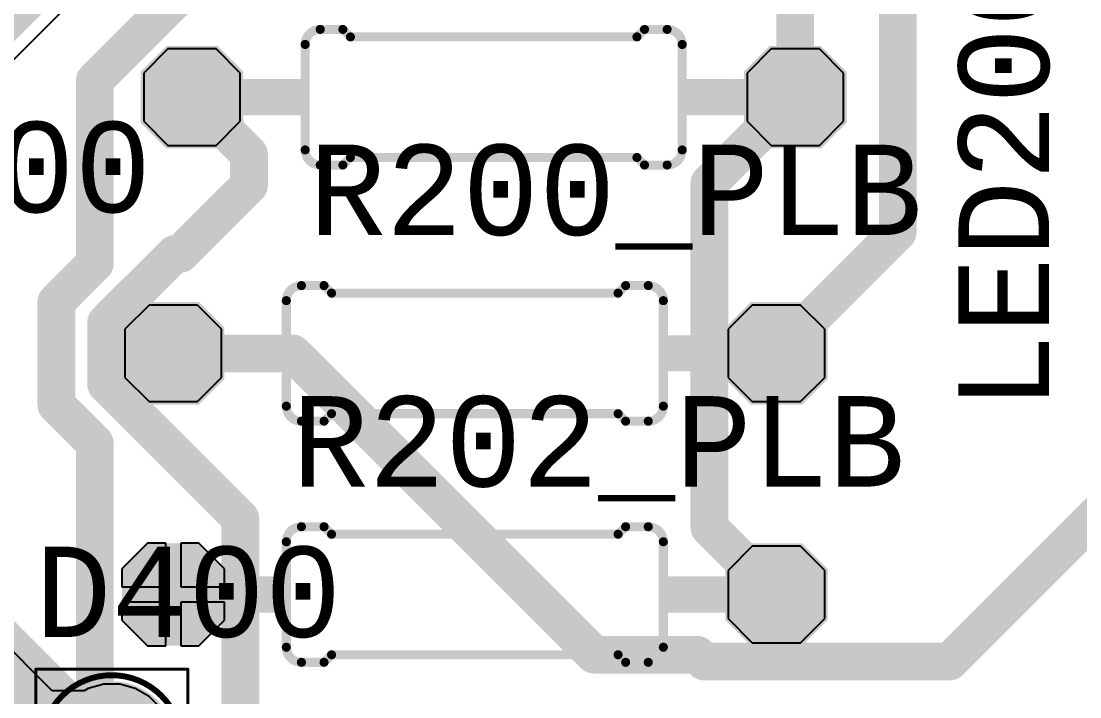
# Model space of a CAD drawing. Header units: inches. Extents: x -0.01 to 8.25, y -0.01 to 4.91.
# Drawn here: x 4.79 to 5.492, y 1.672 to 2.12 of the extents above; entities that cross this region are included whole.
import ezdxf

# ---------------------------------------------------------------- set-up
doc = ezdxf.new("R2010")
doc.units = ezdxf.units.IN
doc.header["$MEASUREMENT"] = 0
for name, color, linetype in [('Bottom Courtyard', 56, 'Continuous'), ('Bottom Layer', 5, 'Continuous'), ('Bottom Solder', 6, 'Continuous'), ('Multi-Layer', 9, 'Continuous'), ('Pad Holes', 156, 'Continuous'), ('Top Assembly', 56, 'Continuous'), ('Top Courtyard', 56, 'Continuous'), ('Top Layer', 1, 'Continuous'), ('Top Overlay', 2, 'Continuous'), ('Top Solder', 216, 'Continuous')]:
    doc.layers.add(name, color=color, linetype=linetype)
doc.styles.add('Consolas', font='', dxfattribs={"height": 0.2})
doc.styles.get('Consolas').set_extended_font_data('Consolas')

# ---------------------------------------------------------------- blocks, each defined once
blk = doc.blocks.new('DIOD_DO_41_P_2_V2_8')
at = {"layer": 'Bottom Layer'}
h = blk.add_hatch(color=5, dxfattribs=at)
edge = h.paths.add_edge_path()
edge.add_arc((0, 0), 0.03248, 0, 360)
h = blk.add_hatch(color=5, dxfattribs=at)
edge = h.paths.add_edge_path()
edge.add_arc((0.11811, 0), 0.03248, 0, 360)
at = {"layer": 'Bottom Solder'}
h = blk.add_hatch(color=6, dxfattribs=at)
edge = h.paths.add_edge_path()
edge.add_arc((0, 0), 0.04248, 0, 360)
h = blk.add_hatch(color=6, dxfattribs=at)
edge = h.paths.add_edge_path()
edge.add_arc((0.11811, 0), 0.04248, 0, 360)
at = {"layer": 'Multi-Layer'}
h = blk.add_hatch(color=9, dxfattribs=at)
edge = h.paths.add_edge_path()
edge.add_arc((0, 0), 0.03248, 0, 360)
h = blk.add_hatch(color=9, dxfattribs=at)
edge = h.paths.add_edge_path()
edge.add_arc((0.11811, 0), 0.03248, 0, 360)
at = {"layer": 'Pad Holes'}
h = blk.add_hatch(color=7, dxfattribs=at)
edge = h.paths.add_edge_path()
edge.add_arc((0, 0), 0.02264, 0, 360)
h = blk.add_hatch(color=7, dxfattribs=at)
edge = h.paths.add_edge_path()
edge.add_arc((0.11811, 0), 0.02264, 0, 360)
at = {"layer": 'Top Layer'}
h = blk.add_hatch(color=1, dxfattribs=at)
edge = h.paths.add_edge_path()
edge.add_arc((0, 0), 0.03248, 0, 360)
h = blk.add_hatch(color=1, dxfattribs=at)
edge = h.paths.add_edge_path()
edge.add_arc((0.11811, 0), 0.03248, 0, 360)
at = {"layer": 'Top Overlay'}
blk.add_hatch(color=2, dxfattribs=at).paths.add_polyline_path([(0.06989, 0.04646), (0.05021, 0.04646), (0.05021, -0.04646), (0.06989, -0.04646)])
at = {"layer": 'Top Solder'}
h = blk.add_hatch(color=216, dxfattribs=at)
edge = h.paths.add_edge_path()
edge.add_arc((0, 0), 0.04248, 0, 360)
h = blk.add_hatch(color=216, dxfattribs=at)
edge = h.paths.add_edge_path()
edge.add_arc((0.11811, 0), 0.04248, 0, 360)
at = {"layer": 'Top Assembly'}
for points in [[(0.16457, 0, 0.00394, 0.00394, 1), (0.07165, 0, 0.00394, 0.00394, 1)], [(0.01701, 0, 0.00394, 0.00394, 1), (-0.01701, 0, 0.00394, 0.00394, 1)], [(0.1336, 0, 0.00394, 0.00394, 1), (0.10261, 0, 0.00394, 0.00394, 1)], [(-0.01799, 0, 0.00197, 0.00197, 1), (-0.01602, 0, 0.00197, 0.00197, 1)], [(0.01602, 0, 0.00197, 0.00197, 1), (0.01799, 0, 0.00197, 0.00197, 1)], [(0.07067, 0, 0.00197, 0.00197, 1), (0.07264, 0, 0.00197, 0.00197, 1)], [(0.10163, 0, 0.00197, 0.00197, 1), (0.1036, 0, 0.00197, 0.00197, 1)], [(0.13261, 0, 0.00197, 0.00197, 1), (0.13458, 0, 0.00197, 0.00197, 1)], [(0.16358, 0, 0.00197, 0.00197, 1), (0.16555, 0, 0.00197, 0.00197, 1)]]:
    blk.add_lwpolyline(points, format="xyseb", close=True, dxfattribs=at)
at = {"layer": 'Top Courtyard'}
for points in [[(-0.03642, 0.05039, 0.00197, 0.00197, 0), (-0.03642, -0.05039, 0.00197, 0.00197, 0)], [(-0.03642, 0.05039, 0.00197, 0.00197, 0), (0.1685, 0.05039, 0.00197, 0.00197, 0)], [(0.1685, 0.05039, 0.00197, 0.00197, 0), (0.1685, -0.05039, 0.00197, 0.00197, 0)], [(0, 0.01969, 0.00394, 0.00394, 0), (0, -0.01969, 0.00394, 0.00394, 0)], [(-0.01969, 0, 0.00394, 0.00394, 0), (0.01969, 0, 0.00394, 0.00394, 0)], [(-0.03642, -0.05039, 0.00197, 0.00197, 0), (0.1685, -0.05039, 0.00197, 0.00197, 0)]]:
    blk.add_lwpolyline(points, format="xyseb", dxfattribs=at)
for points in [[(-0.03691, 0.05039, 0.000984, 0.000984, 1), (-0.03593, 0.05039, 0.000984, 0.000984, 1)], [(-0.03691, 0.05039, 0.000984, 0.000984, 1), (-0.03593, 0.05039, 0.000984, 0.000984, 1)], [(0.16801, 0.05039, 0.000984, 0.000984, 1), (0.169, 0.05039, 0.000984, 0.000984, 1)], [(0.16801, 0.05039, 0.000984, 0.000984, 1), (0.169, 0.05039, 0.000984, 0.000984, 1)], [(-0.00098, 0.01969, 0.00197, 0.00197, 1), (0.00098, 0.01969, 0.00197, 0.00197, 1)], [(-0.02067, 0, 0.00197, 0.00197, 1), (-0.0187, 0, 0.00197, 0.00197, 1)], [(0.0187, 0, 0.00197, 0.00197, 1), (0.02067, 0, 0.00197, 0.00197, 1)], [(-0.00098, -0.01969, 0.00197, 0.00197, 1), (0.00098, -0.01969, 0.00197, 0.00197, 1)], [(-0.03691, -0.05039, 0.000984, 0.000984, 1), (-0.03593, -0.05039, 0.000984, 0.000984, 1)], [(-0.03691, -0.05039, 0.000984, 0.000984, 1), (-0.03593, -0.05039, 0.000984, 0.000984, 1)], [(0.16801, -0.05039, 0.000984, 0.000984, 1), (0.169, -0.05039, 0.000984, 0.000984, 1)], [(0.16801, -0.05039, 0.000984, 0.000984, 1), (0.169, -0.05039, 0.000984, 0.000984, 1)]]:
    blk.add_lwpolyline(points, format="xyseb", close=True, dxfattribs=at)
at = {"layer": 'Top Overlay'}
for points in [[(-0.00884, 0.04646, 0.00787, 0.00787, 0), (0.06989, 0.04646, 0.00787, 0.00787, 0)], [(0.06989, 0.04646, 0.00787, 0.00787, 0), (0.06989, -0.04646, 0.00787, 0.00787, 0)], [(-0.00884, -0.04646, 0.00787, 0.00787, 0), (0.0699, -0.04646, 0.00787, 0.00787, 0)]]:
    blk.add_lwpolyline(points, format="xyseb", dxfattribs=at)
for points in [[(-0.01081, 0.04646, 0.00394, 0.00394, 1), (-0.00687, 0.04646, 0.00394, 0.00394, 1)], [(0.06792, 0.04646, 0.00394, 0.00394, 1), (0.07186, 0.04646, 0.00394, 0.00394, 1)], [(0.06792, 0.04646, 0.00394, 0.00394, 1), (0.07186, 0.04646, 0.00394, 0.00394, 1)], [(-0.01081, -0.04646, 0.00394, 0.00394, 1), (-0.00687, -0.04646, 0.00394, 0.00394, 1)], [(0.06792, -0.04646, 0.00394, 0.00394, 1), (0.07186, -0.04646, 0.00394, 0.00394, 1)], [(0.06793, -0.04646, 0.00394, 0.00394, 1), (0.07187, -0.04646, 0.00394, 0.00394, 1)]]:
    blk.add_lwpolyline(points, format="xyseb", close=True, dxfattribs=at)
blk = doc.blocks.new('0207_10___C______11')
at = {"layer": 'Bottom Layer'}
for points in [[(-0.188, 0.024), (-0.212, 0.024), (-0.224, 0.012), (-0.224, -0.012), (-0.212, -0.024), (-0.188, -0.024), (-0.176, -0.012), (-0.176, 0.012)], [(0.212, 0.024), (0.188, 0.024), (0.176, 0.012), (0.176, -0.012), (0.188, -0.024), (0.212, -0.024), (0.224, -0.012), (0.224, 0.012)]]:
    blk.add_hatch(color=5, dxfattribs=at).paths.add_polyline_path(points)
at = {"layer": 'Bottom Solder'}
for points in [[(-0.183, 0.034), (-0.217, 0.034), (-0.234, 0.017), (-0.234, -0.017), (-0.217, -0.034), (-0.183, -0.034), (-0.166, -0.017), (-0.166, 0.017)], [(0.217, 0.034), (0.183, 0.034), (0.166, 0.017), (0.166, -0.017), (0.183, -0.034), (0.217, -0.034), (0.234, -0.017), (0.234, 0.017)]]:
    blk.add_hatch(color=6, dxfattribs=at).paths.add_polyline_path(points)
at = {"layer": 'Multi-Layer'}
for points in [[(-0.188, 0.024), (-0.212, 0.024), (-0.224, 0.012), (-0.224, -0.012), (-0.212, -0.024), (-0.188, -0.024), (-0.176, -0.012), (-0.176, 0.012)], [(0.212, 0.024), (0.188, 0.024), (0.176, 0.012), (0.176, -0.012), (0.188, -0.024), (0.212, -0.024), (0.224, -0.012), (0.224, 0.012)]]:
    blk.add_hatch(color=9, dxfattribs=at).paths.add_polyline_path(points)
at = {"layer": 'Pad Holes'}
h = blk.add_hatch(color=7, dxfattribs=at)
edge = h.paths.add_edge_path()
edge.add_arc((-0.2, 0), 0.016, 0, 360)
h = blk.add_hatch(color=7, dxfattribs=at)
edge = h.paths.add_edge_path()
edge.add_arc((0.2, 0), 0.016, 0, 360)
at = {"layer": 'Top Layer'}
for points in [[(-0.188, 0.024), (-0.212, 0.024), (-0.224, 0.012), (-0.224, -0.012), (-0.212, -0.024), (-0.188, -0.024), (-0.176, -0.012), (-0.176, 0.012)], [(0.212, 0.024), (0.188, 0.024), (0.176, 0.012), (0.176, -0.012), (0.188, -0.024), (0.212, -0.024), (0.224, -0.012), (0.224, 0.012)]]:
    blk.add_hatch(color=1, dxfattribs=at).paths.add_polyline_path(points)
at = {"layer": 'Top Overlay'}
for points in [[(-0.15895, -0.012), (-0.12495, -0.012), (-0.12495, 0.012), (-0.15895, 0.012)], [(0.12505, -0.012), (0.15905, -0.012), (0.15905, 0.012), (0.12505, 0.012)]]:
    blk.add_hatch(color=2, dxfattribs=at).paths.add_polyline_path(points)
at = {"layer": 'Top Solder'}
for points in [[(-0.183, 0.034), (-0.217, 0.034), (-0.234, 0.017), (-0.234, -0.017), (-0.217, -0.034), (-0.183, -0.034), (-0.166, -0.017), (-0.166, 0.017)], [(0.217, 0.034), (0.183, 0.034), (0.166, 0.017), (0.166, -0.017), (0.183, -0.034), (0.217, -0.034), (0.234, -0.017), (0.234, 0.017)]]:
    blk.add_hatch(color=216, dxfattribs=at).paths.add_polyline_path(points)
at = {"layer": 'Bottom Courtyard'}
for points in [[(-0.2, 0, 0.024, 0.024, 0), (-0.16, 0, 0.024, 0.024, 0)], [(0.16, 0, 0.024, 0.024, 0), (0.2, 0, 0.024, 0.024, 0)]]:
    blk.add_lwpolyline(points, format="xyseb", dxfattribs=at)
for points in [[(-0.206, 0, 0.012, 0.012, 1), (-0.194, 0, 0.012, 0.012, 1)], [(-0.166, 0, 0.012, 0.012, 1), (-0.154, 0, 0.012, 0.012, 1)], [(0.154, 0, 0.012, 0.012, 1), (0.166, 0, 0.012, 0.012, 1)], [(0.194, 0, 0.012, 0.012, 1), (0.206, 0, 0.012, 0.012, 1)]]:
    blk.add_lwpolyline(points, format="xyseb", close=True, dxfattribs=at)
at = {"layer": 'Top Overlay'}
for points in [[(-0.125, 0.035, 0.006, 0.006, -0.414214), (-0.115, 0.045, 0.006, 0.006, 0)], [(-0.115, 0.045, 0.006, 0.006, 0), (-0.1, 0.045, 0.006, 0.006, 0)], [(-0.1, 0.045, 0.006, 0.006, 0), (-0.095, 0.04, 0.006, 0.006, 0)], [(-0.095, 0.04, 0.006, 0.006, 0), (0.095, 0.04, 0.006, 0.006, 0)], [(0.095, 0.04, 0.006, 0.006, 0), (0.1, 0.045, 0.006, 0.006, 0)], [(0.1, 0.045, 0.006, 0.006, 0), (0.115, 0.045, 0.006, 0.006, 0)], [(0.115, 0.045, 0.006, 0.006, -0.414214), (0.125, 0.035, 0.006, 0.006, 0)], [(-0.125, -0.035, 0.006, 0.006, 0), (-0.125, 0.035, 0.006, 0.006, 0)], [(0.125, -0.035, 0.006, 0.006, 0), (0.125, 0.035, 0.006, 0.006, 0)], [(-0.115, -0.045, 0.006, 0.006, -0.414214), (-0.125, -0.035, 0.006, 0.006, 0)], [(0.125, -0.035, 0.006, 0.006, -0.414214), (0.115, -0.045, 0.006, 0.006, 0)], [(-0.115, -0.045, 0.006, 0.006, 0), (-0.1, -0.045, 0.006, 0.006, 0)], [(-0.1, -0.045, 0.006, 0.006, 0), (-0.095, -0.04, 0.006, 0.006, 0)], [(-0.095, -0.04, 0.006, 0.006, 0), (0.095, -0.04, 0.006, 0.006, 0)], [(0.095, -0.04, 0.006, 0.006, 0), (0.1, -0.045, 0.006, 0.006, 0)], [(0.1, -0.045, 0.006, 0.006, 0), (0.115, -0.045, 0.006, 0.006, 0)]]:
    blk.add_lwpolyline(points, format="xyseb", dxfattribs=at)
for points in [[(-0.1165, 0.045, 0.003, 0.003, 1), (-0.1135, 0.045, 0.003, 0.003, 1)], [(-0.1165, 0.045, 0.003, 0.003, 1), (-0.1135, 0.045, 0.003, 0.003, 1)], [(-0.1015, 0.045, 0.003, 0.003, 1), (-0.0985, 0.045, 0.003, 0.003, 1)], [(-0.1015, 0.045, 0.003, 0.003, 1), (-0.0985, 0.045, 0.003, 0.003, 1)], [(-0.0965, 0.04, 0.003, 0.003, 1), (-0.0935, 0.04, 0.003, 0.003, 1)], [(-0.0965, 0.04, 0.003, 0.003, 1), (-0.0935, 0.04, 0.003, 0.003, 1)], [(0.0935, 0.04, 0.003, 0.003, 1), (0.0965, 0.04, 0.003, 0.003, 1)], [(0.0935, 0.04, 0.003, 0.003, 1), (0.0965, 0.04, 0.003, 0.003, 1)], [(0.0985, 0.045, 0.003, 0.003, 1), (0.1015, 0.045, 0.003, 0.003, 1)], [(0.0985, 0.045, 0.003, 0.003, 1), (0.1015, 0.045, 0.003, 0.003, 1)], [(0.1135, 0.045, 0.003, 0.003, 1), (0.1165, 0.045, 0.003, 0.003, 1)], [(0.1135, 0.045, 0.003, 0.003, 1), (0.1165, 0.045, 0.003, 0.003, 1)], [(-0.1265, 0.035, 0.003, 0.003, 1), (-0.1235, 0.035, 0.003, 0.003, 1)], [(-0.1265, 0.035, 0.003, 0.003, 1), (-0.1235, 0.035, 0.003, 0.003, 1)], [(0.1235, 0.035, 0.003, 0.003, 1), (0.1265, 0.035, 0.003, 0.003, 1)], [(0.1235, 0.035, 0.003, 0.003, 1), (0.1265, 0.035, 0.003, 0.003, 1)], [(-0.1265, -0.035, 0.003, 0.003, 1), (-0.1235, -0.035, 0.003, 0.003, 1)], [(-0.1265, -0.035, 0.003, 0.003, 1), (-0.1235, -0.035, 0.003, 0.003, 1)], [(0.1235, -0.035, 0.003, 0.003, 1), (0.1265, -0.035, 0.003, 0.003, 1)], [(0.1235, -0.035, 0.003, 0.003, 1), (0.1265, -0.035, 0.003, 0.003, 1)], [(-0.1165, -0.045, 0.003, 0.003, 1), (-0.1135, -0.045, 0.003, 0.003, 1)], [(-0.1165, -0.045, 0.003, 0.003, 1), (-0.1135, -0.045, 0.003, 0.003, 1)], [(-0.1015, -0.045, 0.003, 0.003, 1), (-0.0985, -0.045, 0.003, 0.003, 1)], [(-0.1015, -0.045, 0.003, 0.003, 1), (-0.0985, -0.045, 0.003, 0.003, 1)], [(-0.0965, -0.04, 0.003, 0.003, 1), (-0.0935, -0.04, 0.003, 0.003, 1)], [(-0.0965, -0.04, 0.003, 0.003, 1), (-0.0935, -0.04, 0.003, 0.003, 1)], [(0.0935, -0.04, 0.003, 0.003, 1), (0.0965, -0.04, 0.003, 0.003, 1)], [(0.0935, -0.04, 0.003, 0.003, 1), (0.0965, -0.04, 0.003, 0.003, 1)], [(0.0985, -0.045, 0.003, 0.003, 1), (0.1015, -0.045, 0.003, 0.003, 1)], [(0.0985, -0.045, 0.003, 0.003, 1), (0.1015, -0.045, 0.003, 0.003, 1)], [(0.1135, -0.045, 0.003, 0.003, 1), (0.1165, -0.045, 0.003, 0.003, 1)], [(0.1135, -0.045, 0.003, 0.003, 1), (0.1165, -0.045, 0.003, 0.003, 1)]]:
    blk.add_lwpolyline(points, format="xyseb", close=True, dxfattribs=at)
blk = doc.blocks.new('0207_10_41')
at = {"layer": 'Bottom Layer'}
for points in [[(-0.188, 0.024), (-0.212, 0.024), (-0.224, 0.012), (-0.224, -0.012), (-0.212, -0.024), (-0.188, -0.024), (-0.176, -0.012), (-0.176, 0.012)], [(0.212, 0.024), (0.188, 0.024), (0.176, 0.012), (0.176, -0.012), (0.188, -0.024), (0.212, -0.024), (0.224, -0.012), (0.224, 0.012)]]:
    blk.add_hatch(color=5, dxfattribs=at).paths.add_polyline_path(points)
at = {"layer": 'Bottom Solder'}
for points in [[(-0.183, 0.034), (-0.217, 0.034), (-0.234, 0.017), (-0.234, -0.017), (-0.217, -0.034), (-0.183, -0.034), (-0.166, -0.017), (-0.166, 0.017)], [(0.217, 0.034), (0.183, 0.034), (0.166, 0.017), (0.166, -0.017), (0.183, -0.034), (0.217, -0.034), (0.234, -0.017), (0.234, 0.017)]]:
    blk.add_hatch(color=6, dxfattribs=at).paths.add_polyline_path(points)
at = {"layer": 'Multi-Layer'}
for points in [[(-0.188, 0.024), (-0.212, 0.024), (-0.224, 0.012), (-0.224, -0.012), (-0.212, -0.024), (-0.188, -0.024), (-0.176, -0.012), (-0.176, 0.012)], [(0.212, 0.024), (0.188, 0.024), (0.176, 0.012), (0.176, -0.012), (0.188, -0.024), (0.212, -0.024), (0.224, -0.012), (0.224, 0.012)]]:
    blk.add_hatch(color=9, dxfattribs=at).paths.add_polyline_path(points)
at = {"layer": 'Pad Holes'}
h = blk.add_hatch(color=7, dxfattribs=at)
edge = h.paths.add_edge_path()
edge.add_arc((-0.2, 0), 0.016, 0, 360)
h = blk.add_hatch(color=7, dxfattribs=at)
edge = h.paths.add_edge_path()
edge.add_arc((0.2, 0), 0.016, 0, 360)
at = {"layer": 'Top Layer'}
for points in [[(-0.188, 0.024), (-0.212, 0.024), (-0.224, 0.012), (-0.224, -0.012), (-0.212, -0.024), (-0.188, -0.024), (-0.176, -0.012), (-0.176, 0.012)], [(0.212, 0.024), (0.188, 0.024), (0.176, 0.012), (0.176, -0.012), (0.188, -0.024), (0.212, -0.024), (0.224, -0.012), (0.224, 0.012)]]:
    blk.add_hatch(color=1, dxfattribs=at).paths.add_polyline_path(points)
at = {"layer": 'Top Overlay'}
for points in [[(-0.159, -0.012), (-0.125, -0.012), (-0.125, 0.012), (-0.159, 0.012)], [(0.125, -0.012), (0.159, -0.012), (0.159, 0.012), (0.125, 0.012)]]:
    blk.add_hatch(color=2, dxfattribs=at).paths.add_polyline_path(points)
at = {"layer": 'Top Solder'}
for points in [[(-0.183, 0.034), (-0.217, 0.034), (-0.234, 0.017), (-0.234, -0.017), (-0.217, -0.034), (-0.183, -0.034), (-0.166, -0.017), (-0.166, 0.017)], [(0.217, 0.034), (0.183, 0.034), (0.166, 0.017), (0.166, -0.017), (0.183, -0.034), (0.217, -0.034), (0.234, -0.017), (0.234, 0.017)]]:
    blk.add_hatch(color=216, dxfattribs=at).paths.add_polyline_path(points)
at = {"layer": 'Bottom Courtyard'}
for points in [[(-0.2, 0, 0.024, 0.024, 0), (-0.16, 0, 0.024, 0.024, 0)], [(0.16, 0, 0.024, 0.024, 0), (0.2, 0, 0.024, 0.024, 0)]]:
    blk.add_lwpolyline(points, format="xyseb", dxfattribs=at)
for points in [[(-0.206, 0, 0.012, 0.012, 1), (-0.194, 0, 0.012, 0.012, 1)], [(-0.166, 0, 0.012, 0.012, 1), (-0.154, 0, 0.012, 0.012, 1)], [(0.154, 0, 0.012, 0.012, 1), (0.166, 0, 0.012, 0.012, 1)], [(0.194, 0, 0.012, 0.012, 1), (0.206, 0, 0.012, 0.012, 1)]]:
    blk.add_lwpolyline(points, format="xyseb", close=True, dxfattribs=at)
at = {"layer": 'Top Overlay'}
for points in [[(-0.125, 0.035, 0.006, 0.006, -0.414214), (-0.115, 0.045, 0.006, 0.006, 0)], [(-0.115, 0.045, 0.006, 0.006, 0), (-0.1, 0.045, 0.006, 0.006, 0)], [(-0.1, 0.045, 0.006, 0.006, 0), (-0.095, 0.04, 0.006, 0.006, 0)], [(-0.095, 0.04, 0.006, 0.006, 0), (0.095, 0.04, 0.006, 0.006, 0)], [(0.095, 0.04, 0.006, 0.006, 0), (0.1, 0.045, 0.006, 0.006, 0)], [(0.1, 0.045, 0.006, 0.006, 0), (0.115, 0.045, 0.006, 0.006, 0)], [(0.115, 0.045, 0.006, 0.006, -0.414214), (0.125, 0.035, 0.006, 0.006, 0)], [(-0.125, -0.035, 0.006, 0.006, 0), (-0.125, 0.035, 0.006, 0.006, 0)], [(0.125, -0.035, 0.006, 0.006, 0), (0.125, 0.035, 0.006, 0.006, 0)], [(-0.115, -0.045, 0.006, 0.006, -0.414214), (-0.125, -0.035, 0.006, 0.006, 0)], [(0.125, -0.035, 0.006, 0.006, -0.414214), (0.115, -0.045, 0.006, 0.006, 0)], [(-0.115, -0.045, 0.006, 0.006, 0), (-0.1, -0.045, 0.006, 0.006, 0)], [(-0.1, -0.045, 0.006, 0.006, 0), (-0.095, -0.04, 0.006, 0.006, 0)], [(-0.095, -0.04, 0.006, 0.006, 0), (0.095, -0.04, 0.006, 0.006, 0)], [(0.095, -0.04, 0.006, 0.006, 0), (0.1, -0.045, 0.006, 0.006, 0)], [(0.1, -0.045, 0.006, 0.006, 0), (0.115, -0.045, 0.006, 0.006, 0)]]:
    blk.add_lwpolyline(points, format="xyseb", dxfattribs=at)
for points in [[(-0.1165, 0.045, 0.003, 0.003, 1), (-0.1135, 0.045, 0.003, 0.003, 1)], [(-0.1165, 0.045, 0.003, 0.003, 1), (-0.1135, 0.045, 0.003, 0.003, 1)], [(-0.1015, 0.045, 0.003, 0.003, 1), (-0.0985, 0.045, 0.003, 0.003, 1)], [(-0.1015, 0.045, 0.003, 0.003, 1), (-0.0985, 0.045, 0.003, 0.003, 1)], [(-0.0965, 0.04, 0.003, 0.003, 1), (-0.0935, 0.04, 0.003, 0.003, 1)], [(-0.0965, 0.04, 0.003, 0.003, 1), (-0.0935, 0.04, 0.003, 0.003, 1)], [(0.0935, 0.04, 0.003, 0.003, 1), (0.0965, 0.04, 0.003, 0.003, 1)], [(0.0935, 0.04, 0.003, 0.003, 1), (0.0965, 0.04, 0.003, 0.003, 1)], [(0.0985, 0.045, 0.003, 0.003, 1), (0.1015, 0.045, 0.003, 0.003, 1)], [(0.0985, 0.045, 0.003, 0.003, 1), (0.1015, 0.045, 0.003, 0.003, 1)], [(0.1135, 0.045, 0.003, 0.003, 1), (0.1165, 0.045, 0.003, 0.003, 1)], [(0.1135, 0.045, 0.003, 0.003, 1), (0.1165, 0.045, 0.003, 0.003, 1)], [(-0.1265, 0.035, 0.003, 0.003, 1), (-0.1235, 0.035, 0.003, 0.003, 1)], [(-0.1265, 0.035, 0.003, 0.003, 1), (-0.1235, 0.035, 0.003, 0.003, 1)], [(0.1235, 0.035, 0.003, 0.003, 1), (0.1265, 0.035, 0.003, 0.003, 1)], [(0.1235, 0.035, 0.003, 0.003, 1), (0.1265, 0.035, 0.003, 0.003, 1)], [(-0.1265, -0.035, 0.003, 0.003, 1), (-0.1235, -0.035, 0.003, 0.003, 1)], [(-0.1265, -0.035, 0.003, 0.003, 1), (-0.1235, -0.035, 0.003, 0.003, 1)], [(0.1235, -0.035, 0.003, 0.003, 1), (0.1265, -0.035, 0.003, 0.003, 1)], [(0.1235, -0.035, 0.003, 0.003, 1), (0.1265, -0.035, 0.003, 0.003, 1)], [(-0.1165, -0.045, 0.003, 0.003, 1), (-0.1135, -0.045, 0.003, 0.003, 1)], [(-0.1165, -0.045, 0.003, 0.003, 1), (-0.1135, -0.045, 0.003, 0.003, 1)], [(-0.1015, -0.045, 0.003, 0.003, 1), (-0.0985, -0.045, 0.003, 0.003, 1)], [(-0.1015, -0.045, 0.003, 0.003, 1), (-0.0985, -0.045, 0.003, 0.003, 1)], [(-0.0965, -0.04, 0.003, 0.003, 1), (-0.0935, -0.04, 0.003, 0.003, 1)], [(-0.0965, -0.04, 0.003, 0.003, 1), (-0.0935, -0.04, 0.003, 0.003, 1)], [(0.0935, -0.04, 0.003, 0.003, 1), (0.0965, -0.04, 0.003, 0.003, 1)], [(0.0935, -0.04, 0.003, 0.003, 1), (0.0965, -0.04, 0.003, 0.003, 1)], [(0.0985, -0.045, 0.003, 0.003, 1), (0.1015, -0.045, 0.003, 0.003, 1)], [(0.0985, -0.045, 0.003, 0.003, 1), (0.1015, -0.045, 0.003, 0.003, 1)], [(0.1135, -0.045, 0.003, 0.003, 1), (0.1165, -0.045, 0.003, 0.003, 1)], [(0.1135, -0.045, 0.003, 0.003, 1), (0.1165, -0.045, 0.003, 0.003, 1)]]:
    blk.add_lwpolyline(points, format="xyseb", close=True, dxfattribs=at)
blk = doc.blocks.new('0207_10_44')
at = {"layer": 'Bottom Layer'}
for points in [[(-0.188, 0.024), (-0.212, 0.024), (-0.224, 0.012), (-0.224, -0.012), (-0.212, -0.024), (-0.188, -0.024), (-0.176, -0.012), (-0.176, 0.012)], [(0.212, 0.024), (0.188, 0.024), (0.176, 0.012), (0.176, -0.012), (0.188, -0.024), (0.212, -0.024), (0.224, -0.012), (0.224, 0.012)]]:
    blk.add_hatch(color=5, dxfattribs=at).paths.add_polyline_path(points)
at = {"layer": 'Bottom Solder'}
for points in [[(-0.183, 0.034), (-0.217, 0.034), (-0.234, 0.017), (-0.234, -0.017), (-0.217, -0.034), (-0.183, -0.034), (-0.166, -0.017), (-0.166, 0.017)], [(0.217, 0.034), (0.183, 0.034), (0.166, 0.017), (0.166, -0.017), (0.183, -0.034), (0.217, -0.034), (0.234, -0.017), (0.234, 0.017)]]:
    blk.add_hatch(color=6, dxfattribs=at).paths.add_polyline_path(points)
at = {"layer": 'Multi-Layer'}
for points in [[(-0.188, 0.024), (-0.212, 0.024), (-0.224, 0.012), (-0.224, -0.012), (-0.212, -0.024), (-0.188, -0.024), (-0.176, -0.012), (-0.176, 0.012)], [(0.212, 0.024), (0.188, 0.024), (0.176, 0.012), (0.176, -0.012), (0.188, -0.024), (0.212, -0.024), (0.224, -0.012), (0.224, 0.012)]]:
    blk.add_hatch(color=9, dxfattribs=at).paths.add_polyline_path(points)
at = {"layer": 'Pad Holes'}
h = blk.add_hatch(color=7, dxfattribs=at)
edge = h.paths.add_edge_path()
edge.add_arc((-0.2, 0), 0.016, 0, 360)
h = blk.add_hatch(color=7, dxfattribs=at)
edge = h.paths.add_edge_path()
edge.add_arc((0.2, 0), 0.016, 0, 360)
at = {"layer": 'Top Layer'}
for points in [[(-0.188, 0.024), (-0.212, 0.024), (-0.224, 0.012), (-0.224, -0.012), (-0.212, -0.024), (-0.188, -0.024), (-0.176, -0.012), (-0.176, 0.012)], [(0.212, 0.024), (0.188, 0.024), (0.176, 0.012), (0.176, -0.012), (0.188, -0.024), (0.212, -0.024), (0.224, -0.012), (0.224, 0.012)]]:
    blk.add_hatch(color=1, dxfattribs=at).paths.add_polyline_path(points)
at = {"layer": 'Top Overlay'}
for points in [[(-0.159, -0.012), (-0.125, -0.012), (-0.125, 0.012), (-0.159, 0.012)], [(0.125, -0.012), (0.159, -0.012), (0.159, 0.012), (0.125, 0.012)]]:
    blk.add_hatch(color=2, dxfattribs=at).paths.add_polyline_path(points)
at = {"layer": 'Top Solder'}
for points in [[(-0.183, 0.034), (-0.217, 0.034), (-0.234, 0.017), (-0.234, -0.017), (-0.217, -0.034), (-0.183, -0.034), (-0.166, -0.017), (-0.166, 0.017)], [(0.217, 0.034), (0.183, 0.034), (0.166, 0.017), (0.166, -0.017), (0.183, -0.034), (0.217, -0.034), (0.234, -0.017), (0.234, 0.017)]]:
    blk.add_hatch(color=216, dxfattribs=at).paths.add_polyline_path(points)
at = {"layer": 'Bottom Courtyard'}
for points in [[(-0.16, 0, 0.024, 0.024, 0), (-0.2, 0, 0.024, 0.024, 0)], [(0.2, 0, 0.024, 0.024, 0), (0.16, 0, 0.024, 0.024, 0)]]:
    blk.add_lwpolyline(points, format="xyseb", dxfattribs=at)
for points in [[(-0.206, 0, 0.012, 0.012, 1), (-0.194, 0, 0.012, 0.012, 1)], [(-0.166, 0, 0.012, 0.012, 1), (-0.154, 0, 0.012, 0.012, 1)], [(0.154, 0, 0.012, 0.012, 1), (0.166, 0, 0.012, 0.012, 1)], [(0.194, 0, 0.012, 0.012, 1), (0.206, 0, 0.012, 0.012, 1)]]:
    blk.add_lwpolyline(points, format="xyseb", close=True, dxfattribs=at)
at = {"layer": 'Top Overlay'}
for points in [[(-0.125, 0.035, 0.006, 0.006, -0.414214), (-0.115, 0.045, 0.006, 0.006, 0)], [(-0.1, 0.045, 0.006, 0.006, 0), (-0.115, 0.045, 0.006, 0.006, 0)], [(-0.095, 0.04, 0.006, 0.006, 0), (-0.1, 0.045, 0.006, 0.006, 0)], [(0.095, 0.04, 0.006, 0.006, 0), (-0.095, 0.04, 0.006, 0.006, 0)], [(0.1, 0.045, 0.006, 0.006, 0), (0.095, 0.04, 0.006, 0.006, 0)], [(0.115, 0.045, 0.006, 0.006, 0), (0.1, 0.045, 0.006, 0.006, 0)], [(0.115, 0.045, 0.006, 0.006, -0.414214), (0.125, 0.035, 0.006, 0.006, 0)], [(-0.125, 0.035, 0.006, 0.006, 0), (-0.125, -0.035, 0.006, 0.006, 0)], [(0.125, 0.035, 0.006, 0.006, 0), (0.125, -0.035, 0.006, 0.006, 0)], [(-0.115, -0.045, 0.006, 0.006, -0.414214), (-0.125, -0.035, 0.006, 0.006, 0)], [(0.125, -0.035, 0.006, 0.006, -0.414214), (0.115, -0.045, 0.006, 0.006, 0)], [(-0.1, -0.045, 0.006, 0.006, 0), (-0.115, -0.045, 0.006, 0.006, 0)], [(-0.095, -0.04, 0.006, 0.006, 0), (-0.1, -0.045, 0.006, 0.006, 0)], [(0.095, -0.04, 0.006, 0.006, 0), (-0.095, -0.04, 0.006, 0.006, 0)], [(0.1, -0.045, 0.006, 0.006, 0), (0.095, -0.04, 0.006, 0.006, 0)], [(0.115, -0.045, 0.006, 0.006, 0), (0.1, -0.045, 0.006, 0.006, 0)]]:
    blk.add_lwpolyline(points, format="xyseb", dxfattribs=at)
for points in [[(-0.1165, 0.045, 0.003, 0.003, 1), (-0.1135, 0.045, 0.003, 0.003, 1)], [(-0.1165, 0.045, 0.003, 0.003, 1), (-0.1135, 0.045, 0.003, 0.003, 1)], [(-0.1015, 0.045, 0.003, 0.003, 1), (-0.0985, 0.045, 0.003, 0.003, 1)], [(-0.1015, 0.045, 0.003, 0.003, 1), (-0.0985, 0.045, 0.003, 0.003, 1)], [(-0.0965, 0.04, 0.003, 0.003, 1), (-0.0935, 0.04, 0.003, 0.003, 1)], [(-0.0965, 0.04, 0.003, 0.003, 1), (-0.0935, 0.04, 0.003, 0.003, 1)], [(0.0935, 0.04, 0.003, 0.003, 1), (0.0965, 0.04, 0.003, 0.003, 1)], [(0.0935, 0.04, 0.003, 0.003, 1), (0.0965, 0.04, 0.003, 0.003, 1)], [(0.0985, 0.045, 0.003, 0.003, 1), (0.1015, 0.045, 0.003, 0.003, 1)], [(0.0985, 0.045, 0.003, 0.003, 1), (0.1015, 0.045, 0.003, 0.003, 1)], [(0.1135, 0.045, 0.003, 0.003, 1), (0.1165, 0.045, 0.003, 0.003, 1)], [(0.1135, 0.045, 0.003, 0.003, 1), (0.1165, 0.045, 0.003, 0.003, 1)], [(-0.1265, 0.035, 0.003, 0.003, 1), (-0.1235, 0.035, 0.003, 0.003, 1)], [(-0.1265, 0.035, 0.003, 0.003, 1), (-0.1235, 0.035, 0.003, 0.003, 1)], [(0.1235, 0.035, 0.003, 0.003, 1), (0.1265, 0.035, 0.003, 0.003, 1)], [(0.1235, 0.035, 0.003, 0.003, 1), (0.1265, 0.035, 0.003, 0.003, 1)], [(-0.1265, -0.035, 0.003, 0.003, 1), (-0.1235, -0.035, 0.003, 0.003, 1)], [(-0.1265, -0.035, 0.003, 0.003, 1), (-0.1235, -0.035, 0.003, 0.003, 1)], [(0.1235, -0.035, 0.003, 0.003, 1), (0.1265, -0.035, 0.003, 0.003, 1)], [(0.1235, -0.035, 0.003, 0.003, 1), (0.1265, -0.035, 0.003, 0.003, 1)], [(-0.1165, -0.045, 0.003, 0.003, 1), (-0.1135, -0.045, 0.003, 0.003, 1)], [(-0.1165, -0.045, 0.003, 0.003, 1), (-0.1135, -0.045, 0.003, 0.003, 1)], [(-0.1015, -0.045, 0.003, 0.003, 1), (-0.0985, -0.045, 0.003, 0.003, 1)], [(-0.1015, -0.045, 0.003, 0.003, 1), (-0.0985, -0.045, 0.003, 0.003, 1)], [(-0.0965, -0.04, 0.003, 0.003, 1), (-0.0935, -0.04, 0.003, 0.003, 1)], [(-0.0965, -0.04, 0.003, 0.003, 1), (-0.0935, -0.04, 0.003, 0.003, 1)], [(0.0935, -0.04, 0.003, 0.003, 1), (0.0965, -0.04, 0.003, 0.003, 1)], [(0.0935, -0.04, 0.003, 0.003, 1), (0.0965, -0.04, 0.003, 0.003, 1)], [(0.0985, -0.045, 0.003, 0.003, 1), (0.1015, -0.045, 0.003, 0.003, 1)], [(0.0985, -0.045, 0.003, 0.003, 1), (0.1015, -0.045, 0.003, 0.003, 1)], [(0.1135, -0.045, 0.003, 0.003, 1), (0.1165, -0.045, 0.003, 0.003, 1)], [(0.1135, -0.045, 0.003, 0.003, 1), (0.1165, -0.045, 0.003, 0.003, 1)]]:
    blk.add_lwpolyline(points, format="xyseb", close=True, dxfattribs=at)

msp = doc.modelspace()

# ---------------------------------------------------------------- linework, layer by layer
at = {"layer": 'Bottom Layer'}
for p, q in [((4.58825, 1.89842), (4.98935, 2.29952)), ((4.88724, 2.102), (4.87124, 2.086)), ((4.91924, 2.102), (4.88724, 2.102)), ((4.93524, 2.086), (4.91924, 2.102)), ((5.28724, 2.102), (5.27124, 2.086)), ((5.31924, 2.102), (5.28724, 2.102)), ((5.33524, 2.086), (5.31924, 2.102)), ((4.87124, 2.086), (4.87124, 2.054)), ((4.93524, 2.054), (4.93524, 2.086)), ((5.27124, 2.086), (5.27124, 2.054)), ((5.33524, 2.054), (5.33524, 2.086)), ((4.87124, 2.054), (4.88724, 2.038)), ((4.91924, 2.038), (4.93524, 2.054)), ((5.27124, 2.054), (5.28724, 2.038)), ((5.31924, 2.038), (5.33524, 2.054)), ((4.88724, 2.038), (4.91924, 2.038)), ((5.28724, 2.038), (5.31924, 2.038)), ((4.87474, 1.932), (4.85874, 1.916)), ((4.90674, 1.932), (4.87474, 1.932)), ((4.92274, 1.916), (4.90674, 1.932)), ((5.27474, 1.932), (5.25874, 1.916)), ((5.30674, 1.932), (5.27474, 1.932)), ((5.32274, 1.916), (5.30674, 1.932)), ((4.85874, 1.916), (4.85874, 1.884)), ((4.92274, 1.884), (4.92274, 1.916)), ((5.25874, 1.916), (5.25874, 1.884)), ((5.32274, 1.884), (5.32274, 1.916)), ((4.81053, 1.67615), (4.58825, 1.89842)), ((4.85874, 1.884), (4.87474, 1.868)), ((4.90674, 1.868), (4.92274, 1.884)), ((5.25874, 1.884), (5.27474, 1.868)), ((5.30674, 1.868), (5.32274, 1.884)), ((4.87474, 1.868), (4.90674, 1.868)), ((5.27474, 1.868), (5.30674, 1.868)), ((4.87374, 1.774), (4.85674, 1.757)), ((4.88574, 1.774), (4.87374, 1.774)), ((4.88574, 1.745), (4.88574, 1.774)), ((4.90774, 1.774), (4.89574, 1.774)), ((4.89574, 1.774), (4.89574, 1.745)), ((4.92474, 1.757), (4.90774, 1.774)), ((5.27474, 1.772), (5.25874, 1.756)), ((5.30674, 1.772), (5.27474, 1.772)), ((5.32274, 1.756), (5.30674, 1.772)), ((4.85674, 1.757), (4.85674, 1.745)), ((4.92474, 1.745), (4.92474, 1.757)), ((5.25874, 1.756), (5.25874, 1.724)), ((5.32274, 1.724), (5.32274, 1.756)), ((4.85674, 1.745), (4.88574, 1.745)), ((4.89574, 1.745), (4.92474, 1.745)), ((4.88574, 1.735), (4.85674, 1.735)), ((4.85674, 1.735), (4.85674, 1.723)), ((4.88574, 1.706), (4.88574, 1.735)), ((4.92474, 1.735), (4.89574, 1.735)), ((4.89574, 1.735), (4.89574, 1.706)), ((4.92474, 1.723), (4.92474, 1.735)), ((4.85674, 1.723), (4.87374, 1.706)), ((4.90774, 1.706), (4.92474, 1.723)), ((5.25874, 1.724), (5.27474, 1.708)), ((5.30674, 1.708), (5.32274, 1.724)), ((4.87374, 1.706), (4.88574, 1.706)), ((4.89574, 1.706), (4.90774, 1.706)), ((5.27474, 1.708), (5.30674, 1.708)), ((4.84467, 1.68048), (4.83438, 1.67772)), ((4.85533, 1.68048), (4.84467, 1.68048)), ((4.86562, 1.67772), (4.85533, 1.68048)), ((4.83165, 1.67615), (4.81053, 1.67615)), ((4.83438, 1.67772), (4.83165, 1.67615)), ((4.87486, 1.67239), (4.86562, 1.67772)), ((4.88239, 1.66486), (4.87486, 1.67239))]:
    msp.add_line(p, q, dxfattribs=at)
for points in [[(4.54237, 1.89961, 0.05, 0.05, 0), (4.98276, 2.34, 0.05, 0.05, 0)], [(4.54, 1.89961, 0.05, 0.05, 0), (4.79674, 1.64286, 0.05, 0.05, 0)]]:
    msp.add_lwpolyline(points, format="xyseb", dxfattribs=at)
at = {"layer": 'Top Layer'}
for points in [[(5.37117, 1.98043, 0.025, 0.025, 0), (5.37117, 2.30705, 0.025, 0.025, 0)], [(4.83874, 2.0811, 0.025, 0.025, 0), (4.98512, 2.22749, 0.025, 0.025, 0)], [(5.30324, 2.07, 0.025, 0.025, 0), (5.30324, 2.16813, 0.025, 0.025, 0)], [(4.83874, 1.95966, 0.025, 0.025, 0), (4.83874, 2.0811, 0.025, 0.025, 0)], [(4.90324, 2.07, 0.025, 0.025, 0), (4.90324, 2.07, 0.025, 0.025, 0)], [(4.90324, 2.07, 0.025, 0.025, 0), (4.94099, 2.03224, 0.025, 0.025, 0)], [(5.24624, 2.013, 0.025, 0.025, 0), (5.30324, 2.07, 0.025, 0.025, 0)], [(4.94099, 2.01153, 0.025, 0.025, 0), (4.94099, 2.03224, 0.025, 0.025, 0)], [(4.89547, 1.96601, 0.025, 0.025, 0), (4.94099, 2.01153, 0.025, 0.025, 0)], [(5.24624, 1.7845, 0.025, 0.025, 0), (5.24624, 2.013, 0.025, 0.025, 0)], [(5.4055, 1.6955, 0.025, 0.025, 0), (5.71, 2, 0.025, 0.025, 0)], [(5.29074, 1.9, 0.025, 0.025, 0), (5.37117, 1.98043, 0.025, 0.025, 0)], [(4.84624, 1.92049, 0.025, 0.025, 0), (4.89176, 1.96601, 0.025, 0.025, 0)], [(4.89176, 1.96601, 0.025, 0.025, 0), (4.89547, 1.96601, 0.025, 0.025, 0)], [(4.81324, 1.93416, 0.025, 0.025, 0), (4.83874, 1.95966, 0.025, 0.025, 0)], [(4.81324, 1.86584, 0.025, 0.025, 0), (4.81324, 1.93416, 0.025, 0.025, 0)], [(4.84624, 1.87951, 0.025, 0.025, 0), (4.84624, 1.92049, 0.025, 0.025, 0)], [(4.89074, 1.9, 0.025, 0.025, 0), (4.97, 1.9, 0.025, 0.025, 0)], [(4.97, 1.9, 0.025, 0.025, 0), (5.17, 1.7, 0.025, 0.025, 0)], [(4.60179, 1.88821, 0.025, 0.025, 0), (4.83536, 1.65464, 0.025, 0.025, 0)], [(4.84624, 1.87951, 0.025, 0.025, 0), (4.93524, 1.79051, 0.025, 0.025, 0)], [(4.81324, 1.86584, 0.025, 0.025, 0), (4.83874, 1.84034, 0.025, 0.025, 0)], [(4.83874, 1.65802, 0.025, 0.025, 0), (4.83874, 1.84034, 0.025, 0.025, 0)], [(4.93524, 1.5322, 0.025, 0.025, 0), (4.93524, 1.79051, 0.025, 0.025, 0)], [(5.24624, 1.7845, 0.025, 0.025, 0), (5.29074, 1.74, 0.025, 0.025, 0)], [(5.29074, 1.74, 0.025, 0.025, 0), (5.29074, 1.74, 0.025, 0.025, 0)], [(5.17, 1.7, 0.025, 0.025, 0), (5.23836, 1.7, 0.025, 0.025, 0)], [(5.23836, 1.7, 0.025, 0.025, 0), (5.24286, 1.6955, 0.025, 0.025, 0)], [(5.24286, 1.6955, 0.025, 0.025, 0), (5.4055, 1.6955, 0.025, 0.025, 0)]]:
    msp.add_lwpolyline(points, format="xyseb", dxfattribs=at)
for points in [[(4.83249, 2.0811, 0.0125, 0.0125, 1), (4.84499, 2.0811, 0.0125, 0.0125, 1)], [(4.83249, 2.0811, 0.0125, 0.0125, 1), (4.84499, 2.0811, 0.0125, 0.0125, 1)], [(4.89699, 2.07, 0.0125, 0.0125, 1), (4.90949, 2.07, 0.0125, 0.0125, 1)], [(4.89699, 2.07, 0.0125, 0.0125, 1), (4.90949, 2.07, 0.0125, 0.0125, 1)], [(4.89699, 2.07, 0.0125, 0.0125, 1), (4.90949, 2.07, 0.0125, 0.0125, 1)], [(5.29699, 2.07, 0.0125, 0.0125, 1), (5.30949, 2.07, 0.0125, 0.0125, 1)], [(5.29699, 2.07, 0.0125, 0.0125, 1), (5.30949, 2.07, 0.0125, 0.0125, 1)], [(4.93474, 2.03224, 0.0125, 0.0125, 1), (4.94724, 2.03224, 0.0125, 0.0125, 1)], [(4.93474, 2.03224, 0.0125, 0.0125, 1), (4.94724, 2.03224, 0.0125, 0.0125, 1)], [(4.93474, 2.01153, 0.0125, 0.0125, 1), (4.94724, 2.01153, 0.0125, 0.0125, 1)], [(4.93474, 2.01153, 0.0125, 0.0125, 1), (4.94724, 2.01153, 0.0125, 0.0125, 1)], [(5.23999, 2.013, 0.0125, 0.0125, 1), (5.25249, 2.013, 0.0125, 0.0125, 1)], [(5.23999, 2.013, 0.0125, 0.0125, 1), (5.25249, 2.013, 0.0125, 0.0125, 1)], [(5.36492, 1.98043, 0.0125, 0.0125, 1), (5.37742, 1.98043, 0.0125, 0.0125, 1)], [(5.36492, 1.98043, 0.0125, 0.0125, 1), (5.37742, 1.98043, 0.0125, 0.0125, 1)], [(4.88551, 1.96601, 0.0125, 0.0125, 1), (4.89801, 1.96601, 0.0125, 0.0125, 1)], [(4.88551, 1.96601, 0.0125, 0.0125, 1), (4.89801, 1.96601, 0.0125, 0.0125, 1)], [(4.88922, 1.96601, 0.0125, 0.0125, 1), (4.90172, 1.96601, 0.0125, 0.0125, 1)], [(4.88922, 1.96601, 0.0125, 0.0125, 1), (4.90172, 1.96601, 0.0125, 0.0125, 1)], [(4.83249, 1.95966, 0.0125, 0.0125, 1), (4.84499, 1.95966, 0.0125, 0.0125, 1)], [(4.83249, 1.95966, 0.0125, 0.0125, 1), (4.84499, 1.95966, 0.0125, 0.0125, 1)], [(4.80699, 1.93416, 0.0125, 0.0125, 1), (4.81949, 1.93416, 0.0125, 0.0125, 1)], [(4.80699, 1.93416, 0.0125, 0.0125, 1), (4.81949, 1.93416, 0.0125, 0.0125, 1)], [(4.83999, 1.92049, 0.0125, 0.0125, 1), (4.85249, 1.92049, 0.0125, 0.0125, 1)], [(4.83999, 1.92049, 0.0125, 0.0125, 1), (4.85249, 1.92049, 0.0125, 0.0125, 1)], [(4.88449, 1.9, 0.0125, 0.0125, 1), (4.89699, 1.9, 0.0125, 0.0125, 1)], [(4.96375, 1.9, 0.0125, 0.0125, 1), (4.97625, 1.9, 0.0125, 0.0125, 1)], [(4.96375, 1.9, 0.0125, 0.0125, 1), (4.97625, 1.9, 0.0125, 0.0125, 1)], [(5.28449, 1.9, 0.0125, 0.0125, 1), (5.29699, 1.9, 0.0125, 0.0125, 1)], [(4.83999, 1.87951, 0.0125, 0.0125, 1), (4.85249, 1.87951, 0.0125, 0.0125, 1)], [(4.83999, 1.87951, 0.0125, 0.0125, 1), (4.85249, 1.87951, 0.0125, 0.0125, 1)], [(4.80699, 1.86584, 0.0125, 0.0125, 1), (4.81949, 1.86584, 0.0125, 0.0125, 1)], [(4.80699, 1.86584, 0.0125, 0.0125, 1), (4.81949, 1.86584, 0.0125, 0.0125, 1)], [(4.83249, 1.84034, 0.0125, 0.0125, 1), (4.84499, 1.84034, 0.0125, 0.0125, 1)], [(4.83249, 1.84034, 0.0125, 0.0125, 1), (4.84499, 1.84034, 0.0125, 0.0125, 1)], [(4.92899, 1.79051, 0.0125, 0.0125, 1), (4.94149, 1.79051, 0.0125, 0.0125, 1)], [(4.92899, 1.79051, 0.0125, 0.0125, 1), (4.94149, 1.79051, 0.0125, 0.0125, 1)], [(5.23999, 1.7845, 0.0125, 0.0125, 1), (5.25249, 1.7845, 0.0125, 0.0125, 1)], [(5.23999, 1.7845, 0.0125, 0.0125, 1), (5.25249, 1.7845, 0.0125, 0.0125, 1)], [(5.28449, 1.74, 0.0125, 0.0125, 1), (5.29699, 1.74, 0.0125, 0.0125, 1)], [(5.28449, 1.74, 0.0125, 0.0125, 1), (5.29699, 1.74, 0.0125, 0.0125, 1)], [(5.28449, 1.74, 0.0125, 0.0125, 1), (5.29699, 1.74, 0.0125, 0.0125, 1)], [(5.16375, 1.7, 0.0125, 0.0125, 1), (5.17625, 1.7, 0.0125, 0.0125, 1)], [(5.16375, 1.7, 0.0125, 0.0125, 1), (5.17625, 1.7, 0.0125, 0.0125, 1)], [(5.23211, 1.7, 0.0125, 0.0125, 1), (5.24461, 1.7, 0.0125, 0.0125, 1)], [(5.23211, 1.7, 0.0125, 0.0125, 1), (5.24461, 1.7, 0.0125, 0.0125, 1)], [(5.23661, 1.6955, 0.0125, 0.0125, 1), (5.24911, 1.6955, 0.0125, 0.0125, 1)], [(5.23661, 1.6955, 0.0125, 0.0125, 1), (5.24911, 1.6955, 0.0125, 0.0125, 1)], [(5.39925, 1.6955, 0.0125, 0.0125, 1), (5.41175, 1.6955, 0.0125, 0.0125, 1)], [(5.39925, 1.6955, 0.0125, 0.0125, 1), (5.41175, 1.6955, 0.0125, 0.0125, 1)]]:
    msp.add_lwpolyline(points, format="xyseb", close=True, dxfattribs=at)

# ---------------------------------------------------------------- block references
for name, p in [('0207_10_41', (5.10324, 2.07)), ('0207_10___C______11', (5.09074, 1.74))]:
    msp.add_blockref(name, p)
for name, p, rotation in [('0207_10_44', (5.09074, 1.9), 180), ('DIOD_DO_41_P_2_V2_8', (4.85, 1.52189), 90)]:
    msp.add_blockref(name, p, dxfattribs=dict(rotation=rotation))

# ---------------------------------------------------------------- texts
at = {"layer": 'Top Overlay', "style": 'Consolas'}
msp.add_text('LED200_PLB', height=0.06, rotation=90, dxfattribs=at).set_placement((5.47145, 1.86216))
for s, p in [('SP400', (4.62205, 1.99365)), ('R200_PLB', (4.9808, 1.97855)), ('R202_PLB', (4.96933, 1.81162)), ('D400', (4.799, 1.7118))]:
    msp.add_text(s, height=0.06, dxfattribs=at).set_placement(p)

doc.saveas('drawing.dxf')
